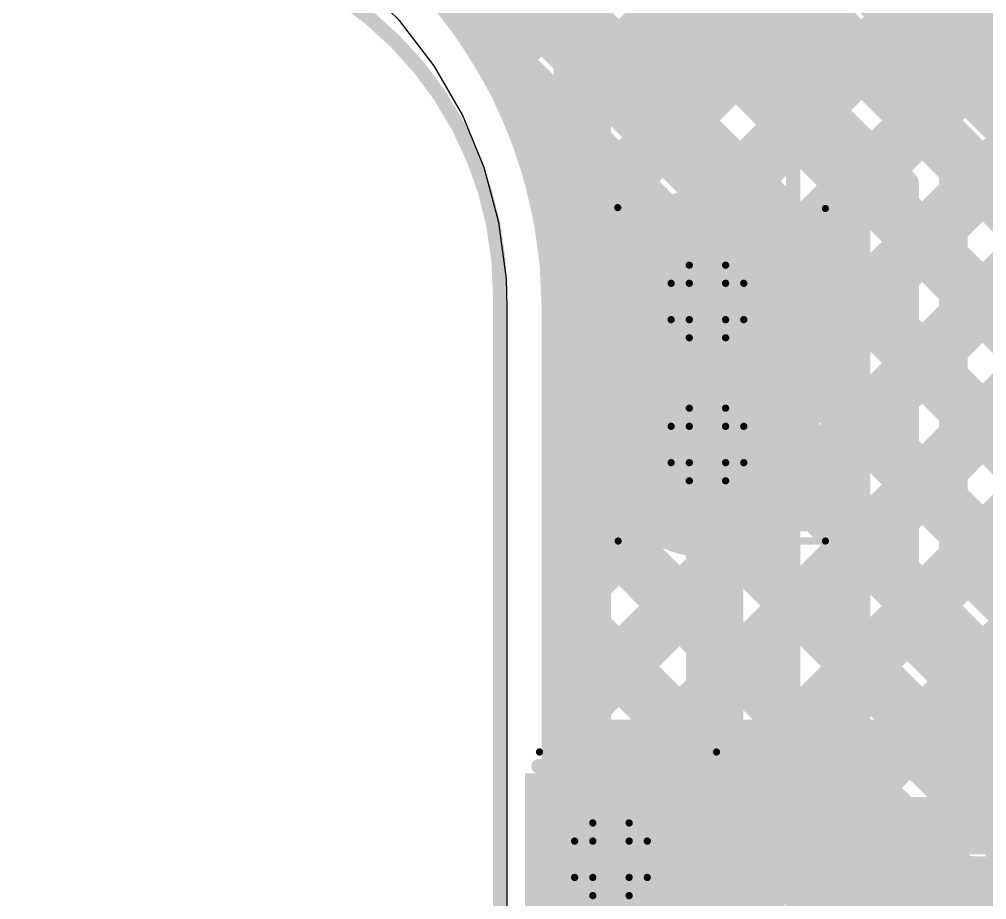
# Model space of a CAD drawing. Header units: millimetres. Extents: x 13 to 259, y -2 to 326.
# Drawn here: x 93.39 to 100.15, y 114.62 to 120.77 of the extents above; entities that cross this region are included whole.
import ezdxf

# ---------------------------------------------------------------- set-up
doc = ezdxf.new("R2010")
doc.units = ezdxf.units.MM
for name, color, linetype in [('BottomLayer', 5, 'Continuous'), ('ConnectLayer', 7, 'Continuous'), ('DrillDrawing', 1, 'Continuous'), ('Mechanical14', 56, 'Continuous'), ('Mechanical34', 56, 'Continuous'), ('Mechanical35', 56, 'Continuous'), ('Mechanical37', 56, 'Continuous'), ('Mechanical8', 56, 'Continuous'), ('MidLayer1', 16, 'Continuous'), ('MidLayer2', 76, 'Continuous'), ('MidLayer3', 90, 'Continuous'), ('MidLayer4', 156, 'Continuous'), ('MidLayer5', 130, 'Continuous'), ('MidLayer6', 216, 'Continuous'), ('MultiLayer', 9, 'Continuous'), ('TopLayer', 1, 'Continuous'), ('TopPaste', 8, 'Continuous'), ('TopSolder', 216, 'Continuous')]:
    doc.layers.add(name, color=color, linetype=linetype)

# ---------------------------------------------------------------- blocks, each defined once
blk = doc.blocks.new('PCB_CONN_1206F_41')
at = {"layer": 'Mechanical14', "const_width": 0.1}
for points in [[(-0.7321, 1.0579), (-0.7321, -1.0587)], [(0.6093, 1.0579), (-0.7321, 1.0579)], [(0.6186, -1.0587), (-0.7321, -1.0587)]]:
    blk.add_lwpolyline(points, dxfattribs=at)
at = {"layer": 'Mechanical14', "const_width": 0.05}
for points in [[(-0.7571, 1.0579, 1), (-0.7071, 1.0579, 1)], [(-0.7571, 1.0579, 1), (-0.7071, 1.0579, 1)], [(0.5843, 1.0579, 1), (0.6343, 1.0579, 1)], [(-0.7571, -1.0587, 1), (-0.7071, -1.0587, 1)], [(-0.7571, -1.0587, 1), (-0.7071, -1.0587, 1)], [(0.5936, -1.0587, 1), (0.6436, -1.0587, 1)]]:
    blk.add_lwpolyline(points, format="xyb", close=True, dxfattribs=at)
at = {"layer": 'Mechanical34', "const_width": 0.05}
blk.add_lwpolyline([(0.6276, -1.1563), (-0.825, -1.15)], dxfattribs=at)
at = {"layer": 'Mechanical34', "const_width": 0.025}
for points in [[(-0.8375, -1.15, 1), (-0.8125, -1.15, 1)], [(0.6151, -1.1563, 1), (0.6401, -1.1563, 1)]]:
    blk.add_lwpolyline(points, format="xyb", close=True, dxfattribs=at)
at = {"layer": 'Mechanical35', "const_width": 0.05}
blk.add_lwpolyline([(0.625, 1.175), (-0.825, 1.175)], dxfattribs=at)
at = {"layer": 'Mechanical35', "const_width": 0.025}
for points in [[(-0.8375, 1.175, 1), (-0.8125, 1.175, 1)], [(0.6125, 1.175, 1), (0.6375, 1.175, 1)]]:
    blk.add_lwpolyline(points, format="xyb", close=True, dxfattribs=at)
at = {"layer": 'Mechanical37', "const_width": 0.05}
blk.add_lwpolyline([(-0.825, 1.175), (-0.825, -1.15)], dxfattribs=at)
at = {"layer": 'Mechanical37', "const_width": 0.025}
for points in [[(-0.8375, 1.175, 1), (-0.8125, 1.175, 1)], [(-0.8375, -1.15, 1), (-0.8125, -1.15, 1)]]:
    blk.add_lwpolyline(points, format="xyb", close=True, dxfattribs=at)
at = {"layer": 'TopLayer'}
blk.add_solid([(-0.575, -0.9), (0.575, -0.9), (-0.575, 0.9), (0.575, 0.9)], dxfattribs=at)
at = {"layer": 'TopPaste'}
blk.add_solid([(-0.575, -0.9), (0.575, -0.9), (-0.575, 0.9), (0.575, 0.9)], dxfattribs=at)
at = {"layer": 'TopSolder'}
blk.add_solid([(-0.6766, -1.0016), (0.6766, -1.0016), (-0.6766, 1.0016), (0.6766, 1.0016)], dxfattribs=at)
blk = doc.blocks.new('PCB_CONN_0603F_52')
at = {"layer": 'Mechanical14', "const_width": 0.1}
for points in [[(0.508, 0.65), (-0.638, 0.65)], [(-0.638, 0.65), (-0.638, -0.65)], [(0.508, -0.65), (-0.638, -0.65)]]:
    blk.add_lwpolyline(points, dxfattribs=at)
at = {"layer": 'Mechanical14', "const_width": 0.05}
for points in [[(-0.663, 0.65, 1), (-0.613, 0.65, 1)], [(-0.663, 0.65, 1), (-0.613, 0.65, 1)], [(0.483, 0.65, 1), (0.533, 0.65, 1)], [(-0.663, -0.65, 1), (-0.613, -0.65, 1)], [(-0.663, -0.65, 1), (-0.613, -0.65, 1)], [(0.483, -0.65, 1), (0.533, -0.65, 1)]]:
    blk.add_lwpolyline(points, format="xyb", close=True, dxfattribs=at)
at = {"layer": 'Mechanical34', "const_width": 0.05}
blk.add_lwpolyline([(0.5, -0.75), (-0.738, -0.75)], dxfattribs=at)
at = {"layer": 'Mechanical34', "const_width": 0.025}
for points in [[(-0.7505, -0.75, 1), (-0.7255, -0.75, 1)], [(0.4875, -0.75, 1), (0.5125, -0.75, 1)]]:
    blk.add_lwpolyline(points, format="xyb", close=True, dxfattribs=at)
at = {"layer": 'Mechanical35', "const_width": 0.05}
blk.add_lwpolyline([(0.5, 0.75), (-0.738, 0.75)], dxfattribs=at)
at = {"layer": 'Mechanical35', "const_width": 0.025}
for points in [[(-0.7505, 0.75, 1), (-0.7255, 0.75, 1)], [(0.4875, 0.75, 1), (0.5125, 0.75, 1)]]:
    blk.add_lwpolyline(points, format="xyb", close=True, dxfattribs=at)
at = {"layer": 'Mechanical37', "const_width": 0.05}
blk.add_lwpolyline([(-0.738, 0.75), (-0.738, -0.75)], dxfattribs=at)
at = {"layer": 'Mechanical37', "const_width": 0.025}
for points in [[(-0.7505, 0.75, 1), (-0.7255, 0.75, 1)], [(-0.7505, -0.75, 1), (-0.7255, -0.75, 1)]]:
    blk.add_lwpolyline(points, format="xyb", close=True, dxfattribs=at)
at = {"layer": 'TopLayer'}
blk.add_solid([(-0.5, -0.5), (0.5, -0.5), (-0.5, 0.5), (0.5, 0.5)], dxfattribs=at)
at = {"layer": 'TopPaste'}
blk.add_solid([(-0.5, -0.5), (0.5, -0.5), (-0.5, 0.5), (0.5, 0.5)], dxfattribs=at)
at = {"layer": 'TopSolder'}
blk.add_solid([(-0.6016, -0.6016), (0.6016, -0.6016), (-0.6016, 0.6016), (0.6016, 0.6016)], dxfattribs=at)

msp = doc.modelspace()

# ---------------------------------------------------------------- linework, layer by layer
at = {"layer": 'BottomLayer', "const_width": 0.25}
for points in [[(98.075, 118.8, 1), (98.325, 118.8, 1)], [(98.075, 117.8, 1), (98.325, 117.8, 1)], [(97.4, 114.9, 1), (97.65, 114.9, 1)]]:
    msp.add_lwpolyline(points, format="xyb", close=True, dxfattribs=at)
at = {"layer": 'ConnectLayer'}
for p, q in [((96.0454, 120.7641), (95.7641, 121.0454)), ((96.0454, 120.7641), (95.7641, 121.0454)), ((96.2875, 120.4485), (96.0454, 120.7641)), ((96.2875, 120.4485), (96.0454, 120.7641)), ((96.4864, 120.104), (96.2875, 120.4485)), ((96.4864, 120.104), (96.2875, 120.4485)), ((96.6387, 119.7365), (96.4864, 120.104)), ((96.6387, 119.7365), (96.4864, 120.104)), ((96.7416, 119.3523), (96.6387, 119.7365)), ((96.7416, 119.3523), (96.6387, 119.7365)), ((96.7935, 118.9579), (96.7416, 119.3523)), ((96.7935, 118.9579), (96.7416, 119.3523)), ((96.8, 118.759), (96.7935, 118.9579)), ((96.8, 118.759), (96.7935, 118.9579)), ((96.8, 84.7), (96.8, 118.759)), ((96.8, 118.759), (96.8, 118.759)), ((96.8, 118.759), (96.8, 118.759)), ((96.8, 84.7), (96.8, 118.759))]:
    msp.add_line(p, q, dxfattribs=at)
at = {"layer": 'ConnectLayer', "const_width": 0.4}
for points in [[(91.1119, 128.6565), (110.2035, 109.5649)], [(92.39, 128.2268), (100.809, 119.8079)], [(98.657, 118.1732), (108.381, 127.8971)], [(92.39, 127.3783), (101.7186, 118.0497)], [(92.2244, 126.6954), (101.7186, 117.2012)], [(91.5268, 126.5446), (101.7186, 116.3528)], [(96.7616, 120.5203), (102.6792, 126.438)], [(97.325, 116.8412), (106.6439, 126.16)], [(92.9558, 125.964), (101.1959, 117.7239)], [(97.0326, 119.9428), (103.06, 125.9703)], [(98.0922, 115.0627), (108.9693, 125.9398)], [(98.7045, 115.675), (108.9693, 125.9398)], [(92.3079, 125.7636), (100.7769, 117.2945)], [(94.8813, 125.7356), (100.809, 119.8079)], [(92.568, 125.5034), (100.4845, 117.5869)], [(93.4165, 125.5034), (100.4845, 118.4354)], [(94.2651, 125.5034), (100.4845, 119.284)], [(95.1136, 125.5034), (100.4845, 120.1325)], [(97.2031, 119.2648), (103.06, 125.1218)], [(96.0693, 124.7825), (100.899, 119.9529)], [(98.1763, 119.3895), (103.06, 124.2732)], [(98.718, 119.0826), (103.06, 123.4247)], [(96.7616, 120.5203), (98.8388, 122.5976)], [(96.7616, 120.5203), (98.8388, 122.5976)], [(98.657, 118.1732), (103.06, 122.5762)], [(97.2031, 119.2648), (100.4154, 122.4771)], [(97.2031, 119.2648), (100.4154, 122.4771)], [(97.0326, 119.9428), (99.505, 122.4152)], [(97.0326, 119.9428), (99.505, 122.4152)], [(98.1763, 119.3895), (100.7603, 121.9735)], [(98.1763, 119.3895), (100.4845, 121.6976)], [(99.8, 120.525), (100.8928, 121.6178)], [(97.325, 117.6897), (101.0943, 121.459)], [(98.718, 119.0826), (101.0943, 121.459)], [(100.2436, 120.6083), (101.0943, 121.459)], [(98.718, 119.0826), (100.4845, 120.8491)], [(99.946, 120.6709), (100.809, 119.8079)], [(97.325, 120.525), (99.8, 120.525)], [(97.325, 119.3867), (98.4633, 120.525)], [(97.325, 120.2353), (97.6148, 120.525)], [(97.325, 118.5382), (99.3118, 120.525)], [(97.325, 115.675), (97.325, 120.525)], [(97.5463, 120.525), (100.7769, 117.2944)], [(98.3948, 120.525), (101.1959, 117.7239)], [(99.2433, 120.525), (103.4717, 116.2967)], [(96.8359, 120.387), (97.9094, 119.3135)], [(96.8359, 120.387), (97.9094, 119.3135)], [(96.836, 120.3869), (97.9094, 119.3134)], [(96.9718, 120.0989), (97.8197, 119.2511)], [(98.657, 118.1732), (100.4845, 120.0006)], [(97.325, 119.8977), (101.5478, 115.675)], [(97.2031, 119.2648), (97.5045, 119.5662)], [(97.24, 115.9077), (100.7746, 119.4422)], [(97.24, 115.9077), (100.7746, 119.4422)], [(97.325, 115.9926), (100.7746, 119.4422)], [(97.325, 115.9926), (100.7746, 119.4422)], [(97.2172, 119.1572), (97.6112, 118.7632)], [(97.2172, 119.1572), (97.6112, 118.7632)], [(97.2172, 119.1572), (97.6112, 118.7632)], [(97.2172, 119.1571), (97.6112, 118.7631)], [(97.24, 115.9077), (100.4845, 119.1521)], [(97.325, 119.0492), (100.6992, 115.675)], [(97.6562, 115.4753), (101.1866, 119.0056)], [(97.6562, 115.4753), (101.1866, 119.0056)], [(97.856, 115.675), (101.1866, 119.0056)], [(97.24, 118.4532), (97.6105, 118.8237)], [(97.24, 118.4532), (97.6105, 118.8237)], [(97.24, 118.4532), (97.6105, 118.8237)], [(97.24, 118.4532), (97.6105, 118.8237)], [(97.24, 115.4166), (97.24, 118.759)], [(97.24, 115.4166), (97.24, 118.759)], [(97.24, 115.4166), (97.24, 118.759)], [(97.24, 115.4166), (97.24, 118.759)], [(98.0922, 115.0627), (101.7186, 118.6892)], [(98.7135, 118.5094), (106.3363, 110.8866)], [(98.7135, 118.5094), (101.7186, 115.5043)], [(98.7135, 118.5094), (100.4845, 116.7384)], [(97.24, 118.2858), (97.6197, 117.9062)], [(97.24, 118.2858), (97.6197, 117.9062)], [(97.24, 118.2858), (97.6197, 117.9062)], [(97.24, 118.2857), (97.6197, 117.9061)], [(97.6562, 115.4753), (100.4845, 118.3035)], [(97.325, 118.2007), (99.8507, 115.675)], [(97.903, 112.328), (103.6727, 118.0976)], [(97.24, 117.6047), (97.6508, 118.0155)], [(97.24, 117.6047), (97.6508, 118.0155)], [(97.24, 117.6047), (97.6508, 118.0155)], [(97.24, 117.6047), (97.6508, 118.0155)], [(97.24, 113.3621), (101.7186, 117.8407)], [(98.76, 117.6143), (100.4845, 115.8899)], [(98.7601, 117.6143), (101.1025, 115.2718)], [(98.7601, 117.6143), (101.1025, 115.2718)], [(97.24, 117.4373), (105.6199, 109.0574)], [(97.24, 117.4373), (101.7186, 112.9587)], [(97.24, 117.4373), (98.25, 116.4273)], [(97.24, 117.4372), (100.4845, 114.1928)], [(98.0922, 115.0627), (100.4845, 117.455)], [(97.24, 116.7562), (97.8269, 117.343)], [(97.24, 116.7562), (97.8269, 117.343)], [(97.24, 116.7562), (97.8269, 117.343)], [(97.24, 116.7562), (97.8269, 117.343)], [(97.325, 117.3521), (99.0022, 115.675)], [(98.25, 115.5629), (98.25, 117.2121)], [(98.3062, 117.2196), (100.7608, 114.7651)], [(98.3062, 117.2196), (100.7608, 114.7651)], [(98.3062, 117.2196), (100.4845, 115.0413)], [(97.24, 112.5135), (101.7186, 116.9921)], [(97.24, 113.3621), (100.8054, 116.9275)], [(99.553, 115.675), (100.8054, 116.9274)], [(97.24, 115.9077), (98.25, 116.9177)], [(97.24, 113.3621), (100.4845, 116.6065)], [(97.24, 116.5887), (101.021, 112.8078)], [(97.24, 116.5887), (101.7186, 112.1101)], [(97.24, 116.5887), (98.25, 115.5787)], [(97.24, 116.5887), (100.4845, 113.3443)], [(97.24, 112.5135), (101.2936, 116.5671)], [(97.325, 116.5036), (98.1537, 115.675)], [(97.903, 112.328), (101.7186, 116.1436)], [(97.6562, 115.4753), (98.25, 116.0691)], [(97.24, 112.5135), (100.4845, 115.7579)], [(97.24, 115.7402), (97.4912, 115.489)], [(97.24, 115.7402), (97.4912, 115.489)], [(97.24, 115.7402), (97.4912, 115.489)], [(97.24, 115.7402), (97.4912, 115.489)], [(99.68, 115.7233), (100.7689, 114.6345)], [(97.325, 115.675), (102.85, 115.675)], [(99.68, 115.676), (100.7831, 114.5729)], [(98.0922, 115.0627), (98.3339, 115.3045)], [(98.3789, 115.2518), (100.9145, 112.7161)], [(97.24, 112.5135), (99.8615, 115.135)], [(97.24, 113.3621), (99.013, 115.135)], [(97.903, 112.328), (100.71, 115.135)], [(98.0662, 115.135), (100.9152, 115.135)], [(98.0922, 115.0627), (98.1645, 115.135)], [(98.6938, 115.135), (101.021, 112.8078)], [(99.5423, 115.135), (105.6199, 109.0574)], [(97.903, 112.328), (100.4845, 114.9094)], [(97.24, 113.3621), (98.7543, 114.8764)], [(98.1141, 114.8662), (100.77, 112.2103)], [(98.1141, 114.8662), (100.77, 112.2103)], [(98.1141, 114.8662), (101.7186, 111.2616)], [(98.1141, 114.8662), (100.77, 112.2103)], [(98.1141, 114.8661), (100.4845, 112.4957)], [(97.291, 112.5645), (99.1786, 114.4521)]]:
    msp.add_lwpolyline(points, dxfattribs=at)
for points in [[(93.7591, 122.24, -0.414214), (97.24, 118.759)], [(93.7591, 122.24, -0.269709), (96.785, 120.4797)], [(93.7591, 122.24, -0.414214), (97.24, 118.759)], [(93.7591, 122.24, -0.414214), (97.24, 118.759)], [(96.785, 120.525, -0.414214), (97.325, 121.065)], [(96.785, 120.525, -0.414214), (97.325, 121.065)], [(96.9718, 120.0989, -0.099102), (97.24, 118.759)], [(97.8868, 118.3, -1.696587), (98.79, 118.8)], [(97.8868, 118.3, -1.696587), (98.79, 118.8)], [(97.8868, 118.3, -1.696587), (98.79, 118.8)], [(97.8868, 118.3, -0.508414), (97.8197, 119.2511)], [(98.79, 118.8, -0.258322), (98.5133, 118.3)], [(98.79, 118.8, -0.258322), (98.5133, 118.3)], [(98.79, 118.8, -0.258322), (98.5133, 118.3)], [(98.79, 117.8, -1.696587), (97.8868, 118.3)], [(98.79, 117.8, -1.696587), (97.8868, 118.3)], [(98.25, 117.2121, -0.786907), (97.8868, 118.3)], [(98.79, 117.8, -1.696587), (97.8868, 118.3)], [(98.5133, 118.3, -0.258322), (98.79, 117.8)], [(98.5133, 118.3, -0.258322), (98.79, 117.8)], [(98.5133, 118.3, -0.258322), (98.79, 117.8)], [(98.3789, 115.2518, -0.198912), (98.25, 115.5629)], [(98.3789, 115.2518, -0.198912), (98.25, 115.5629)], [(97.24, 115.4166, -0.570883), (98.115, 114.9)], [(97.24, 115.4166, -0.570883), (98.115, 114.9)], [(97.24, 115.4166, -0.570883), (98.115, 114.9)], [(97.24, 115.4166, -0.570883), (98.115, 114.9)], [(98.0662, 115.135, -0.102777), (98.115, 114.9)], [(98.115, 114.9, -0.570883), (97.24, 114.3834)], [(98.115, 114.9, -0.570883), (97.24, 114.3834)], [(98.115, 114.9, -0.570883), (97.24, 114.3834)], [(98.115, 114.9, -0.570883), (97.24, 114.3834)], [(98.115, 114.9, -0.570883), (97.24, 114.3834)]]:
    msp.add_lwpolyline(points, format="xyb", dxfattribs=at)
at = {"layer": 'ConnectLayer', "const_width": 0.2}
for points in [[(99.846, 120.6709, 1), (100.046, 120.6709, 1)], [(100.1436, 120.6083, 1), (100.3436, 120.6083, 1)], [(96.6616, 120.5203, 1), (96.8616, 120.5203, 1)], [(96.6616, 120.5203, 1), (96.8616, 120.5203, 1)], [(96.6616, 120.5203, 1), (96.8616, 120.5203, 1)], [(96.685, 120.525, 1), (96.885, 120.525, 1)], [(96.685, 120.525, 1), (96.885, 120.525, 1)], [(97.225, 120.525, 1), (97.425, 120.525, 1)], [(97.225, 120.525, 1), (97.425, 120.525, 1)], [(97.4463, 120.525, 1), (97.6463, 120.525, 1)], [(97.5148, 120.525, 1), (97.7148, 120.525, 1)], [(98.2948, 120.525, 1), (98.4948, 120.525, 1)], [(98.3633, 120.525, 1), (98.5633, 120.525, 1)], [(99.1434, 120.525, 1), (99.3433, 120.525, 1)], [(99.2118, 120.525, 1), (99.4118, 120.525, 1)], [(99.7, 120.525, 1), (99.9, 120.525, 1)], [(99.7, 120.525, 1), (99.9, 120.525, 1)], [(96.685, 120.4797, 1), (96.885, 120.4797, 1)], [(96.7359, 120.387, 1), (96.9359, 120.387, 1)], [(96.7359, 120.387, 1), (96.9359, 120.387, 1)], [(96.736, 120.3869, 1), (96.936, 120.3869, 1)], [(97.225, 120.2353, 1), (97.425, 120.2353, 1)], [(96.8718, 120.0989, 1), (97.0718, 120.0989, 1)], [(96.8718, 120.0989, 1), (97.0718, 120.0989, 1)], [(96.9326, 119.9428, 1), (97.1326, 119.9428, 1)], [(96.9326, 119.9428, 1), (97.1326, 119.9428, 1)], [(96.9326, 119.9428, 1), (97.1326, 119.9428, 1)], [(97.225, 119.8977, 1), (97.425, 119.8977, 1)], [(97.4045, 119.5662, 1), (97.6045, 119.5662, 1)], [(97.225, 119.3867, 1), (97.425, 119.3867, 1)], [(98.0763, 119.3895, 1), (98.2763, 119.3895, 1)], [(98.0763, 119.3895, 1), (98.2763, 119.3895, 1)], [(98.0763, 119.3895, 1), (98.2763, 119.3895, 1)], [(97.8094, 119.3135, 1), (98.0094, 119.3135, 1)], [(97.8094, 119.3135, 1), (98.0094, 119.3135, 1)], [(97.8094, 119.3134, 1), (98.0094, 119.3134, 1)], [(97.1031, 119.2648, 1), (97.3031, 119.2648, 1)], [(97.1031, 119.2648, 1), (97.3031, 119.2648, 1)], [(97.1031, 119.2648, 1), (97.3031, 119.2648, 1)], [(97.1031, 119.2648, 1), (97.3031, 119.2648, 1)], [(97.7197, 119.2511, 1), (97.9197, 119.2511, 1)], [(97.7197, 119.2511, 1), (97.9197, 119.2511, 1)], [(97.1172, 119.1572, 1), (97.3172, 119.1572, 1)], [(97.1172, 119.1572, 1), (97.3172, 119.1572, 1)], [(97.1172, 119.1572, 1), (97.3172, 119.1572, 1)], [(97.1172, 119.1571, 1), (97.3172, 119.1571, 1)], [(97.225, 119.0492, 1), (97.425, 119.0492, 1)], [(98.618, 119.0826, 1), (98.818, 119.0826, 1)], [(98.618, 119.0826, 1), (98.818, 119.0826, 1)], [(98.618, 119.0826, 1), (98.818, 119.0826, 1)], [(97.5105, 118.8237, 1), (97.7105, 118.8237, 1)], [(97.5105, 118.8237, 1), (97.7105, 118.8237, 1)], [(97.5105, 118.8237, 1), (97.7105, 118.8237, 1)], [(97.5105, 118.8237, 1), (97.7105, 118.8237, 1)], [(97.14, 118.759, 1), (97.34, 118.759, 1)], [(97.14, 118.759, 1), (97.34, 118.759, 1)], [(97.14, 118.759, 1), (97.34, 118.759, 1)], [(97.14, 118.759, 1), (97.34, 118.759, 1)], [(97.14, 118.759, 1), (97.34, 118.759, 1)], [(97.14, 118.759, 1), (97.34, 118.759, 1)], [(97.14, 118.759, 1), (97.34, 118.759, 1)], [(97.14, 118.759, 1), (97.34, 118.759, 1)], [(97.5112, 118.7632, 1), (97.7112, 118.7632, 1)], [(97.5112, 118.7632, 1), (97.7112, 118.7632, 1)], [(97.5112, 118.7632, 1), (97.7112, 118.7632, 1)], [(97.5112, 118.7631, 1), (97.7112, 118.7631, 1)], [(98.69, 118.8, 1), (98.89, 118.8, 1)], [(98.69, 118.8, 1), (98.89, 118.8, 1)], [(98.69, 118.8, 1), (98.89, 118.8, 1)], [(98.69, 118.8, 1), (98.89, 118.8, 1)], [(98.69, 118.8, 1), (98.89, 118.8, 1)], [(98.69, 118.8, 1), (98.89, 118.8, 1)], [(97.225, 118.5382, 1), (97.425, 118.5382, 1)], [(98.6135, 118.5094, 1), (98.8135, 118.5094, 1)], [(98.6135, 118.5094, 1), (98.8135, 118.5094, 1)], [(98.6135, 118.5094, 1), (98.8135, 118.5094, 1)], [(97.14, 118.4532, 1), (97.34, 118.4532, 1)], [(97.14, 118.4532, 1), (97.34, 118.4532, 1)], [(97.14, 118.4532, 1), (97.34, 118.4532, 1)], [(97.14, 118.4532, 1), (97.34, 118.4532, 1)], [(97.14, 118.2858, 1), (97.34, 118.2858, 1)], [(97.14, 118.2858, 1), (97.34, 118.2858, 1)], [(97.14, 118.2858, 1), (97.34, 118.2858, 1)], [(97.14, 118.2857, 1), (97.34, 118.2857, 1)], [(97.7868, 118.3, 1), (97.9868, 118.3, 1)], [(97.7868, 118.3, 1), (97.9868, 118.3, 1)], [(97.7868, 118.3, 1), (97.9868, 118.3, 1)], [(97.7868, 118.3, 1), (97.9868, 118.3, 1)], [(97.7868, 118.3, 1), (97.9868, 118.3, 1)], [(97.7868, 118.3, 1), (97.9868, 118.3, 1)], [(97.7868, 118.3, 1), (97.9868, 118.3, 1)], [(97.7868, 118.3, 1), (97.9868, 118.3, 1)], [(98.4133, 118.3, 1), (98.6133, 118.3, 1)], [(98.4133, 118.3, 1), (98.6133, 118.3, 1)], [(98.4133, 118.3, 1), (98.6133, 118.3, 1)], [(98.4133, 118.3, 1), (98.6133, 118.3, 1)], [(98.4133, 118.3, 1), (98.6133, 118.3, 1)], [(98.4133, 118.3, 1), (98.6133, 118.3, 1)], [(97.225, 118.2007, 1), (97.425, 118.2007, 1)], [(98.557, 118.1732, 1), (98.757, 118.1732, 1)], [(98.557, 118.1732, 1), (98.757, 118.1732, 1)], [(98.557, 118.1732, 1), (98.757, 118.1732, 1)], [(97.5508, 118.0155, 1), (97.7508, 118.0155, 1)], [(97.5508, 118.0155, 1), (97.7508, 118.0155, 1)], [(97.5508, 118.0155, 1), (97.7508, 118.0155, 1)], [(97.5508, 118.0155, 1), (97.7508, 118.0155, 1)], [(97.5197, 117.9062, 1), (97.7197, 117.9062, 1)], [(97.5197, 117.9062, 1), (97.7197, 117.9062, 1)], [(97.5197, 117.9062, 1), (97.7197, 117.9062, 1)], [(97.5197, 117.9061, 1), (97.7197, 117.9061, 1)], [(98.69, 117.8, 1), (98.89, 117.8, 1)], [(98.69, 117.8, 1), (98.89, 117.8, 1)], [(98.69, 117.8, 1), (98.89, 117.8, 1)], [(98.69, 117.8, 1), (98.89, 117.8, 1)], [(98.69, 117.8, 1), (98.89, 117.8, 1)], [(98.69, 117.8, 1), (98.89, 117.8, 1)], [(97.225, 117.6897, 1), (97.425, 117.6897, 1)], [(97.14, 117.6047, 1), (97.34, 117.6047, 1)], [(97.14, 117.6047, 1), (97.34, 117.6047, 1)], [(97.14, 117.6047, 1), (97.34, 117.6047, 1)], [(97.14, 117.6047, 1), (97.34, 117.6047, 1)], [(98.66, 117.6143, 1), (98.86, 117.6143, 1)], [(98.6601, 117.6143, 1), (98.8601, 117.6143, 1)], [(98.6601, 117.6143, 1), (98.8601, 117.6143, 1)], [(97.14, 117.4373, 1), (97.34, 117.4373, 1)], [(97.14, 117.4373, 1), (97.34, 117.4373, 1)], [(97.14, 117.4373, 1), (97.34, 117.4373, 1)], [(97.14, 117.4372, 1), (97.34, 117.4372, 1)], [(97.225, 117.3521, 1), (97.425, 117.3521, 1)], [(97.7269, 117.343, 1), (97.9269, 117.343, 1)], [(97.7269, 117.343, 1), (97.9269, 117.343, 1)], [(97.7269, 117.343, 1), (97.9269, 117.343, 1)], [(97.7269, 117.343, 1), (97.9269, 117.343, 1)], [(98.15, 117.2121, 1), (98.35, 117.2121, 1)], [(98.15, 117.2121, 1), (98.35, 117.2121, 1)], [(98.2062, 117.2196, 1), (98.4062, 117.2196, 1)], [(98.2062, 117.2196, 1), (98.4062, 117.2196, 1)], [(98.2062, 117.2196, 1), (98.4062, 117.2196, 1)], [(98.15, 116.9177, 1), (98.35, 116.9177, 1)], [(97.225, 116.8412, 1), (97.425, 116.8412, 1)], [(97.14, 116.7562, 1), (97.34, 116.7562, 1)], [(97.14, 116.7562, 1), (97.34, 116.7562, 1)], [(97.14, 116.7562, 1), (97.34, 116.7562, 1)], [(97.14, 116.7562, 1), (97.34, 116.7562, 1)], [(97.14, 116.5887, 1), (97.34, 116.5887, 1)], [(97.14, 116.5887, 1), (97.34, 116.5887, 1)], [(97.14, 116.5887, 1), (97.34, 116.5887, 1)], [(97.14, 116.5887, 1), (97.34, 116.5887, 1)], [(97.225, 116.5036, 1), (97.425, 116.5036, 1)], [(98.15, 116.4273, 1), (98.35, 116.4273, 1)], [(98.15, 116.0691, 1), (98.35, 116.0691, 1)], [(97.225, 115.9926, 1), (97.425, 115.9926, 1)], [(97.225, 115.9926, 1), (97.425, 115.9926, 1)], [(97.14, 115.9077, 1), (97.34, 115.9077, 1)], [(97.14, 115.9077, 1), (97.34, 115.9077, 1)], [(97.14, 115.9077, 1), (97.34, 115.9077, 1)], [(97.14, 115.9077, 1), (97.34, 115.9077, 1)], [(97.14, 115.7402, 1), (97.34, 115.7402, 1)], [(97.14, 115.7402, 1), (97.34, 115.7402, 1)], [(97.14, 115.7402, 1), (97.34, 115.7402, 1)], [(97.14, 115.7402, 1), (97.34, 115.7402, 1)], [(99.58, 115.7233, 1), (99.78, 115.7233, 1)], [(97.225, 115.675, 1), (97.425, 115.675, 1)], [(97.225, 115.675, 1), (97.425, 115.675, 1)], [(97.756, 115.675, 1), (97.956, 115.675, 1)], [(98.0537, 115.675, 1), (98.2537, 115.675, 1)], [(98.6045, 115.675, 1), (98.8045, 115.675, 1)], [(98.9022, 115.675, 1), (99.1022, 115.675, 1)], [(99.453, 115.675, 1), (99.653, 115.675, 1)], [(99.58, 115.676, 1), (99.78, 115.676, 1)], [(99.7507, 115.675, 1), (99.9507, 115.675, 1)], [(98.15, 115.5787, 1), (98.35, 115.5787, 1)], [(98.15, 115.5629, 1), (98.35, 115.5629, 1)], [(98.15, 115.5629, 1), (98.35, 115.5629, 1)], [(98.15, 115.5629, 1), (98.35, 115.5629, 1)], [(97.3912, 115.489, 1), (97.5912, 115.489, 1)], [(97.3912, 115.489, 1), (97.5912, 115.489, 1)], [(97.3912, 115.489, 1), (97.5912, 115.489, 1)], [(97.3912, 115.489, 1), (97.5912, 115.489, 1)], [(97.5562, 115.4753, 1), (97.7562, 115.4753, 1)], [(97.5562, 115.4753, 1), (97.7562, 115.4753, 1)], [(97.5562, 115.4753, 1), (97.7562, 115.4753, 1)], [(97.5562, 115.4753, 1), (97.7562, 115.4753, 1)], [(97.14, 115.4166, 1), (97.34, 115.4166, 1)], [(97.14, 115.4166, 1), (97.34, 115.4166, 1)], [(97.14, 115.4166, 1), (97.34, 115.4166, 1)], [(97.14, 115.4166, 1), (97.34, 115.4166, 1)], [(97.14, 115.4166, 1), (97.34, 115.4166, 1)], [(97.14, 115.4166, 1), (97.34, 115.4166, 1)], [(97.14, 115.4166, 1), (97.34, 115.4166, 1)], [(97.14, 115.4166, 1), (97.34, 115.4166, 1)], [(98.2339, 115.3045, 1), (98.4339, 115.3045, 1)], [(98.2789, 115.2518, 1), (98.4789, 115.2518, 1)], [(98.2789, 115.2518, 1), (98.4789, 115.2518, 1)], [(98.2789, 115.2518, 1), (98.4789, 115.2518, 1)], [(97.9662, 115.135, 1), (98.1662, 115.135, 1)], [(97.9662, 115.135, 1), (98.1662, 115.135, 1)], [(98.0645, 115.135, 1), (98.2645, 115.135, 1)], [(98.5938, 115.135, 1), (98.7938, 115.135, 1)], [(98.913, 115.135, 1), (99.113, 115.135, 1)], [(99.4423, 115.135, 1), (99.6423, 115.135, 1)], [(99.7615, 115.135, 1), (99.9615, 115.135, 1)], [(97.9922, 115.0627, 1), (98.1922, 115.0627, 1)], [(97.9922, 115.0627, 1), (98.1922, 115.0627, 1)], [(97.9922, 115.0627, 1), (98.1922, 115.0627, 1)], [(97.9922, 115.0627, 1), (98.1922, 115.0627, 1)], [(97.9922, 115.0627, 1), (98.1922, 115.0627, 1)], [(98.015, 114.9, 1), (98.215, 114.9, 1)], [(98.015, 114.9, 1), (98.215, 114.9, 1)], [(98.015, 114.9, 1), (98.215, 114.9, 1)], [(98.015, 114.9, 1), (98.215, 114.9, 1)], [(98.015, 114.9, 1), (98.215, 114.9, 1)], [(98.015, 114.9, 1), (98.215, 114.9, 1)], [(98.015, 114.9, 1), (98.215, 114.9, 1)], [(98.015, 114.9, 1), (98.215, 114.9, 1)], [(98.015, 114.9, 1), (98.215, 114.9, 1)], [(98.015, 114.9, 1), (98.215, 114.9, 1)], [(98.0141, 114.8662, 1), (98.2141, 114.8662, 1)], [(98.0141, 114.8662, 1), (98.2141, 114.8662, 1)], [(98.0141, 114.8662, 1), (98.2141, 114.8662, 1)], [(98.0141, 114.8662, 1), (98.2141, 114.8662, 1)], [(98.0141, 114.8661, 1), (98.2141, 114.8661, 1)], [(98.6543, 114.8764, 1), (98.8543, 114.8764, 1)], [(99.0786, 114.4521, 1), (99.2786, 114.4521, 1)]]:
    msp.add_lwpolyline(points, format="xyb", close=True, dxfattribs=at)
at = {"layer": 'DrillDrawing', "const_width": 0.0508}
for points in [[(98.073, 118.927), (98.073, 119.054)], [(98.073, 119.054), (98.327, 119.054)], [(98.327, 118.927), (98.327, 119.054)], [(97.946, 118.673), (97.946, 118.927)], [(97.946, 118.927), (98.073, 118.927)], [(98.327, 118.927), (98.454, 118.927)], [(98.454, 118.673), (98.454, 118.927)], [(97.946, 118.673), (98.073, 118.673)], [(98.073, 118.546), (98.073, 118.673)], [(98.327, 118.673), (98.454, 118.673)], [(98.327, 118.546), (98.327, 118.673)], [(98.073, 118.546), (98.327, 118.546)], [(98.073, 117.927), (98.073, 118.054)], [(98.073, 118.054), (98.327, 118.054)], [(98.327, 117.927), (98.327, 118.054)], [(97.946, 117.673), (97.946, 117.927)], [(97.946, 117.927), (98.073, 117.927)], [(98.327, 117.927), (98.454, 117.927)], [(98.454, 117.673), (98.454, 117.927)], [(97.946, 117.673), (98.073, 117.673)], [(98.073, 117.546), (98.073, 117.673)], [(98.327, 117.673), (98.454, 117.673)], [(98.327, 117.546), (98.327, 117.673)], [(98.073, 117.546), (98.327, 117.546)], [(97.398, 115.027), (97.398, 115.154)], [(97.398, 115.154), (97.652, 115.154)], [(97.652, 115.027), (97.652, 115.154)], [(97.271, 114.773), (97.271, 115.027)], [(97.271, 115.027), (97.398, 115.027)], [(97.652, 115.027), (97.779, 115.027)], [(97.779, 114.773), (97.779, 115.027)], [(97.271, 114.773), (97.398, 114.773)], [(97.398, 114.646), (97.398, 114.773)], [(97.652, 114.773), (97.779, 114.773)], [(97.652, 114.646), (97.652, 114.773)], [(97.398, 114.646), (97.652, 114.646)]]:
    msp.add_lwpolyline(points, dxfattribs=at)
at = {"layer": 'DrillDrawing', "const_width": 0.0254}
for points in [[(98.0603, 119.054, 1), (98.0857, 119.054, 1)], [(98.0603, 119.054, 1), (98.0857, 119.054, 1)], [(98.3143, 119.054, 1), (98.3397, 119.054, 1)], [(98.3143, 119.054, 1), (98.3397, 119.054, 1)], [(97.9333, 118.927, 1), (97.9587, 118.927, 1)], [(97.9333, 118.927, 1), (97.9587, 118.927, 1)], [(98.0603, 118.927, 1), (98.0857, 118.927, 1)], [(98.0603, 118.927, 1), (98.0857, 118.927, 1)], [(98.3143, 118.927, 1), (98.3397, 118.927, 1)], [(98.3143, 118.927, 1), (98.3397, 118.927, 1)], [(98.4413, 118.927, 1), (98.4667, 118.927, 1)], [(98.4413, 118.927, 1), (98.4667, 118.927, 1)], [(97.9333, 118.673, 1), (97.9587, 118.673, 1)], [(97.9333, 118.673, 1), (97.9587, 118.673, 1)], [(98.0603, 118.673, 1), (98.0857, 118.673, 1)], [(98.0603, 118.673, 1), (98.0857, 118.673, 1)], [(98.3143, 118.673, 1), (98.3397, 118.673, 1)], [(98.3143, 118.673, 1), (98.3397, 118.673, 1)], [(98.4413, 118.673, 1), (98.4667, 118.673, 1)], [(98.4413, 118.673, 1), (98.4667, 118.673, 1)], [(98.0603, 118.546, 1), (98.0857, 118.546, 1)], [(98.0603, 118.546, 1), (98.0857, 118.546, 1)], [(98.3143, 118.546, 1), (98.3397, 118.546, 1)], [(98.3143, 118.546, 1), (98.3397, 118.546, 1)], [(98.0603, 118.054, 1), (98.0857, 118.054, 1)], [(98.0603, 118.054, 1), (98.0857, 118.054, 1)], [(98.3143, 118.054, 1), (98.3397, 118.054, 1)], [(98.3143, 118.054, 1), (98.3397, 118.054, 1)], [(97.9333, 117.927, 1), (97.9587, 117.927, 1)], [(97.9333, 117.927, 1), (97.9587, 117.927, 1)], [(98.0603, 117.927, 1), (98.0857, 117.927, 1)], [(98.0603, 117.927, 1), (98.0857, 117.927, 1)], [(98.3143, 117.927, 1), (98.3397, 117.927, 1)], [(98.3143, 117.927, 1), (98.3397, 117.927, 1)], [(98.4413, 117.927, 1), (98.4667, 117.927, 1)], [(98.4413, 117.927, 1), (98.4667, 117.927, 1)], [(97.9333, 117.673, 1), (97.9587, 117.673, 1)], [(97.9333, 117.673, 1), (97.9587, 117.673, 1)], [(98.0603, 117.673, 1), (98.0857, 117.673, 1)], [(98.0603, 117.673, 1), (98.0857, 117.673, 1)], [(98.3143, 117.673, 1), (98.3397, 117.673, 1)], [(98.3143, 117.673, 1), (98.3397, 117.673, 1)], [(98.4413, 117.673, 1), (98.4667, 117.673, 1)], [(98.4413, 117.673, 1), (98.4667, 117.673, 1)], [(98.0603, 117.546, 1), (98.0857, 117.546, 1)], [(98.0603, 117.546, 1), (98.0857, 117.546, 1)], [(98.3143, 117.546, 1), (98.3397, 117.546, 1)], [(98.3143, 117.546, 1), (98.3397, 117.546, 1)], [(97.3853, 115.154, 1), (97.4107, 115.154, 1)], [(97.3853, 115.154, 1), (97.4107, 115.154, 1)], [(97.6393, 115.154, 1), (97.6647, 115.154, 1)], [(97.6393, 115.154, 1), (97.6647, 115.154, 1)], [(97.2583, 115.027, 1), (97.2837, 115.027, 1)], [(97.2583, 115.027, 1), (97.2837, 115.027, 1)], [(97.3853, 115.027, 1), (97.4107, 115.027, 1)], [(97.3853, 115.027, 1), (97.4107, 115.027, 1)], [(97.6393, 115.027, 1), (97.6647, 115.027, 1)], [(97.6393, 115.027, 1), (97.6647, 115.027, 1)], [(97.7663, 115.027, 1), (97.7917, 115.027, 1)], [(97.7663, 115.027, 1), (97.7917, 115.027, 1)], [(97.2583, 114.773, 1), (97.2837, 114.773, 1)], [(97.2583, 114.773, 1), (97.2837, 114.773, 1)], [(97.3853, 114.773, 1), (97.4107, 114.773, 1)], [(97.3853, 114.773, 1), (97.4107, 114.773, 1)], [(97.6393, 114.773, 1), (97.6647, 114.773, 1)], [(97.6393, 114.773, 1), (97.6647, 114.773, 1)], [(97.7663, 114.773, 1), (97.7917, 114.773, 1)], [(97.7663, 114.773, 1), (97.7917, 114.773, 1)], [(97.3853, 114.646, 1), (97.4107, 114.646, 1)], [(97.3853, 114.646, 1), (97.4107, 114.646, 1)], [(97.6393, 114.646, 1), (97.6647, 114.646, 1)], [(97.6393, 114.646, 1), (97.6647, 114.646, 1)]]:
    msp.add_lwpolyline(points, format="xyb", close=True, dxfattribs=at)
at = {"layer": 'Mechanical34', "const_width": 0.1}
for points in [[(94.1498, 121.9, -0.414214), (97.1996, 118.8503)], [(94.2496, 121.35, -0.414213), (96.7496, 118.85)]]:
    msp.add_lwpolyline(points, format="xyb", dxfattribs=at)
for points in [[(96.7496, 84.85), (96.7496, 118.85)], [(97.1996, 84.7), (97.1996, 118.7503)]]:
    msp.add_lwpolyline(points, dxfattribs=at)
at = {"layer": 'Mechanical34', "const_width": 0.05}
for points in [[(96.7246, 118.85, 1), (96.7746, 118.85, 1)], [(96.7246, 118.85, 1), (96.7746, 118.85, 1)], [(97.1746, 118.8503, 1), (97.2246, 118.8503, 1)], [(97.1746, 118.7503, 1), (97.2246, 118.7503, 1)]]:
    msp.add_lwpolyline(points, format="xyb", close=True, dxfattribs=at)
at = {"layer": 'Mechanical8', "const_width": 0.1}
msp.add_lwpolyline([(98.8, 76.6), (98.8, 126.6)], dxfattribs=at)
at = {"layer": 'MidLayer1', "const_width": 0.25}
for points in [[(98.075, 118.8, 1), (98.325, 118.8, 1)], [(98.075, 117.8, 1), (98.325, 117.8, 1)], [(97.4, 114.9, 1), (97.65, 114.9, 1)]]:
    msp.add_lwpolyline(points, format="xyb", close=True, dxfattribs=at)
at = {"layer": 'MidLayer2'}
for points, const_width in [([(98.075, 118.8, 1), (98.325, 118.8, 1)], 0.25), ([(98.075, 117.8, 1), (98.325, 117.8, 1)], 0.25), ([(97.4, 114.9, 1), (97.65, 114.9, 1)], 0.25), ([(97.4828, 114.9, 1), (97.5678, 114.9, 1)], 0.085)]:
    msp.add_lwpolyline(points, format="xyb", close=True, dxfattribs=dict(at, const_width=const_width))
at = {"layer": 'MidLayer2', "const_width": 0.17}
msp.add_lwpolyline([(97.5253, 114.9), (103.736, 114.745)], dxfattribs=at)
at = {"layer": 'MidLayer3', "const_width": 0.2}
for points in [[(95.7582, 124.4714), (103.995, 116.2346)], [(95.5494, 124.1314), (99.92, 119.7607)], [(95.4085, 123.7914), (99.58, 119.6199)], [(95.3677, 123.3514), (99.24, 119.4791)], [(94.943, 122.75), (98.69, 119.003)], [(99.92, 116.955), (99.92, 119.7607)], [(99.58, 116.4456), (99.58, 119.6199)], [(99.24, 115.4937), (99.24, 119.4791)], [(98.69, 115.5629), (98.69, 119.003)], [(99.92, 116.955), (101.475, 115.4)], [(99.58, 116.4456), (101.7756, 114.25)], [(98.69, 115.5629), (101.6079, 112.645)], [(99.24, 115.4937), (101.7488, 112.985)]]:
    msp.add_lwpolyline(points, dxfattribs=at)
at = {"layer": 'MidLayer3'}
for points, const_width in [([(99.87, 119.7607, 1), (99.97, 119.7607, 1)], 0.1), ([(99.87, 119.7607, 1), (99.97, 119.7607, 1)], 0.1), ([(99.53, 119.6199, 1), (99.63, 119.6199, 1)], 0.1), ([(99.53, 119.6199, 1), (99.63, 119.6199, 1)], 0.1), ([(99.19, 119.4791, 1), (99.29, 119.4791, 1)], 0.1), ([(99.19, 119.4791, 1), (99.29, 119.4791, 1)], 0.1), ([(98.64, 119.003, 1), (98.74, 119.003, 1)], 0.1), ([(98.64, 119.003, 1), (98.74, 119.003, 1)], 0.1), ([(98.075, 118.8, 1), (98.325, 118.8, 1)], 0.25), ([(98.075, 117.8, 1), (98.325, 117.8, 1)], 0.25), ([(99.87, 116.955, 1), (99.97, 116.955, 1)], 0.1), ([(99.87, 116.955, 1), (99.97, 116.955, 1)], 0.1), ([(99.53, 116.4456, 1), (99.63, 116.4456, 1)], 0.1), ([(99.53, 116.4456, 1), (99.63, 116.4456, 1)], 0.1), ([(98.64, 115.5629, 1), (98.74, 115.5629, 1)], 0.1), ([(98.64, 115.5629, 1), (98.74, 115.5629, 1)], 0.1), ([(99.19, 115.4937, 1), (99.29, 115.4937, 1)], 0.1), ([(99.19, 115.4937, 1), (99.29, 115.4937, 1)], 0.1), ([(97.4, 114.9, 1), (97.65, 114.9, 1)], 0.25)]:
    msp.add_lwpolyline(points, format="xyb", close=True, dxfattribs=dict(at, const_width=const_width))
at = {"layer": 'MidLayer4', "const_width": 0.2}
for points in [[(95.25, 125.725), (103.913, 117.062)], [(96.6496, 123.58), (104.2946, 115.935)], [(95.8042, 123.24), (103.4492, 115.595)]]:
    msp.add_lwpolyline(points, dxfattribs=at)
at = {"layer": 'MidLayer4', "const_width": 0.25}
for points in [[(98.075, 118.8, 1), (98.325, 118.8, 1)], [(98.075, 117.8, 1), (98.325, 117.8, 1)], [(97.4, 114.9, 1), (97.65, 114.9, 1)]]:
    msp.add_lwpolyline(points, format="xyb", close=True, dxfattribs=at)
at = {"layer": 'MidLayer5', "const_width": 0.25}
for points in [[(98.075, 118.8, 1), (98.325, 118.8, 1)], [(98.075, 117.8, 1), (98.325, 117.8, 1)], [(97.4, 114.9, 1), (97.65, 114.9, 1)]]:
    msp.add_lwpolyline(points, format="xyb", close=True, dxfattribs=at)
at = {"layer": 'MidLayer6', "const_width": 0.25}
for points in [[(98.075, 118.8, 1), (98.325, 118.8, 1)], [(98.075, 117.8, 1), (98.325, 117.8, 1)], [(97.4, 114.9, 1), (97.65, 114.9, 1)]]:
    msp.add_lwpolyline(points, format="xyb", close=True, dxfattribs=at)
at = {"layer": 'MultiLayer', "const_width": 0.25}
for points in [[(98.075, 118.8, 1), (98.325, 118.8, 1)], [(98.075, 117.8, 1), (98.325, 117.8, 1)], [(97.4, 114.9, 1), (97.65, 114.9, 1)]]:
    msp.add_lwpolyline(points, format="xyb", close=True, dxfattribs=at)
at = {"layer": 'TopLayer', "const_width": 0.25}
for points in [[(98.075, 118.8, 1), (98.325, 118.8, 1)], [(98.075, 117.8, 1), (98.325, 117.8, 1)], [(97.4, 114.9, 1), (97.65, 114.9, 1)]]:
    msp.add_lwpolyline(points, format="xyb", close=True, dxfattribs=at)

# ---------------------------------------------------------------- block references
at = {"rotation": 180}
for name, p in [('PCB_CONN_1206F_41', (98.2, 118.3)), ('PCB_CONN_0603F_52', (97.525, 114.9))]:
    msp.add_blockref(name, p, dxfattribs=at)

doc.saveas('drawing.dxf')
